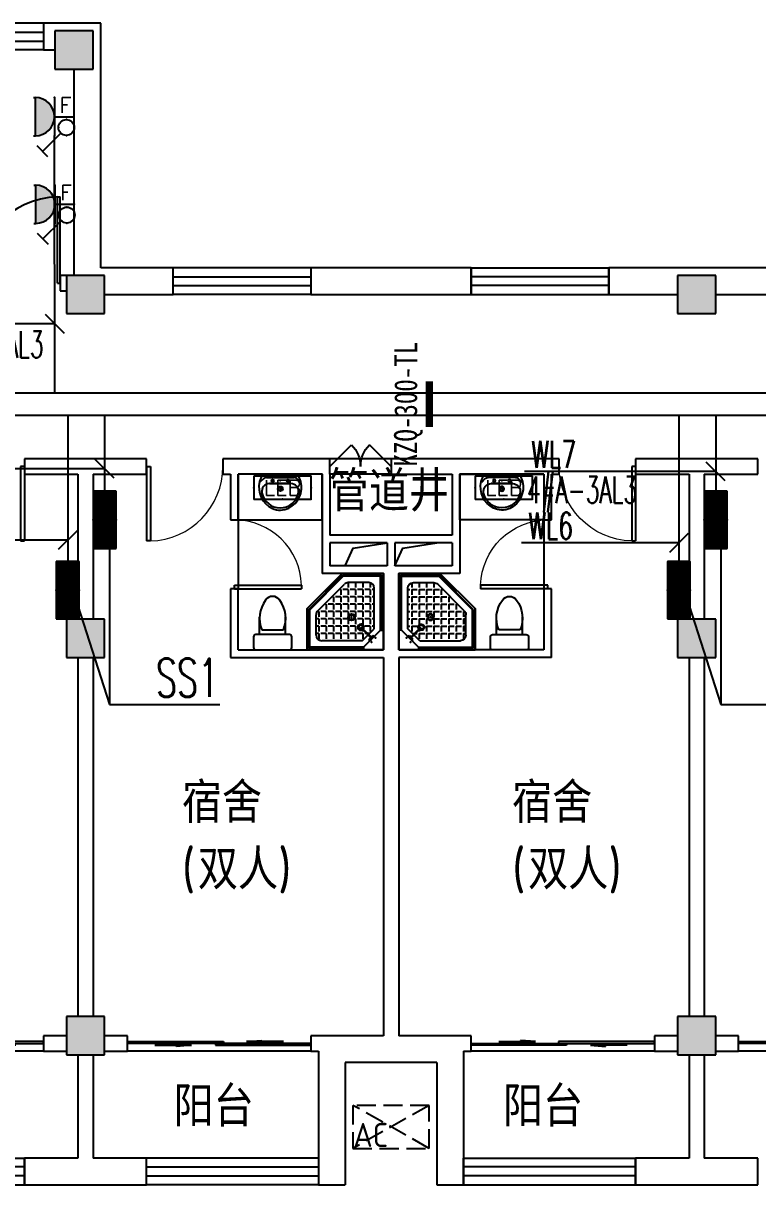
# Model space of a CAD drawing. Extents: x 1725663 to 4653551, y -550461 to 248782.
# Drawn here: x 2075735 to 2085350, y -387154 to -371954 of the extents above; entities that cross this region are included whole.
import ezdxf
from ezdxf.enums import TextEntityAlignment as Align

# ---------------------------------------------------------------- set-up
doc = ezdxf.new("R2010")
doc.units = 0
doc.header["$LTSCALE"] = 1000
doc.linetypes.add('DASH', pattern=[0.35, 0.25, -0.1])
for name, color, linetype in [('0-底图', 7, 'Continuous'), ('CABLETRAY', 4, 'Continuous'), ('CLAYER', 7, 'Continuous'), ('COLUMN', 255, 'Continuous'), ('DIM-照明', 3, 'Continuous'), ('DIM-箱柜', 7, 'Continuous'), ('DOOR_FIRE', 4, 'Continuous'), ('EQUIP-插座', 3, 'Continuous'), ('EQUIP-照明', 3, 'Continuous'), ('EQUIP-箱柜', 3, 'Continuous'), ('PUB_HATCH', 8, 'Continuous'), ('PUB_TEXT', 7, 'Continuous'), ('TEL_TEXT', 7, 'Continuous'), ('WALL', 2, 'Continuous'), ('WINDOW', 4, 'Continuous'), ('WIRE-照明', 6, 'Continuous'), ('抗震支吊架', 2, 'Continuous'), ('洁具', 213, 'Continuous'), ('空调外机', 211, 'Continuous')]:
    doc.layers.add(name, color=color, linetype=linetype)
doc.styles.add('_TEL_DIM', font='SIMPLEX', dxfattribs={"width": 0.8, "height": 3.5, "bigfont": 'HZTXT'})
doc.styles.add('kzcad', font='', dxfattribs={"width": 0.8})
doc.styles.get("Standard").update_dxf_attribs({"font": 'geniso.shx', "bigfont": 'hztxt.shx'})
doc.styles.get('kzcad').set_extended_font_data('SimSun')

# ---------------------------------------------------------------- blocks, each defined once
blk = doc.blocks.new('*X490')
at = {"color": 0}
for p, q in [((-250, 33), (-83, 200)), ((-250, 68), (-118, 200)), ((-250, 104), (-154, 200)), ((-250, 139), (-189, 200)), ((-250, 174), (-224, 200)), ((-247, 0), (-47, 200)), ((-212, 0), (-12, 200)), ((-177, 0), (23, 200)), ((-141, 0), (59, 200)), ((-106, 0), (94, 200)), ((-71, 0), (129, 200)), ((-35, 0), (165, 200)), ((0, 0), (200, 200)), ((35, 0), (235, 200)), ((71, 0), (250, 179)), ((106, 0), (250, 144)), ((141, 0), (250, 109)), ((177, 0), (250, 73)), ((212, 0), (250, 38)), ((247, 0), (250, 3))]:
    blk.add_line(p, q, dxfattribs=at)
blk = doc.blocks.new('$equip$00002943')
for p, q in [((-0.75, 0.6), (-0.75, 0)), ((0.75, 0.6), (-0.75, 0.6)), ((0.75, 0), (0.75, 0.6)), ((-0.75, 0), (0.75, 0))]:
    blk.add_line(p, q)
for points, const_width in [([(-0.75, 0.6), (-0.75, 0), (0.75, 0), (0.75, 0.6), (-0.75, 0.6), (-0.75, 0)], 0.02), ([(-0.75, 0.3), (0.75, 0.3)], 0.6)]:
    blk.add_lwpolyline(points, dxfattribs=dict(const_width=const_width))
for p in [(0, 0.6), (-0.75, 0.3), (0, 0), (0.75, 0.3)]:
    blk.add_point(p)
at = {"xscale": 0.00300000000061118, "yscale": 0.00300000000061118, "zscale": 0.00300000000061118}
blk.add_blockref('*X490', (0, 0), dxfattribs=at)
at = {"color": 7, "style": '_TEL_DIM', "flags": 1}
for tag in ['A', 'REMARK']:
    blk.add_attdef(tag, text='', height=0.00002, dxfattribs=at).set_placement((0, 0), align=Align.MIDDLE_CENTER)
blk = doc.blocks.new('$equip$00001764')
for p, q in [((-0.5, 1.05), (-0.5, 1)), ((-0.5, 1), (0.5, 1)), ((0.5, 1.05), (0.5, 1)), ((0.5, 0.5), (-0.5, 0.5)), ((0, 0.5), (0, 0))]:
    blk.add_line(p, q)
blk.add_arc((0, 1), 0.5, 180, 0)
for p in [(-0.5, 0.5), (0.5, 0.5), (0, 0)]:
    blk.add_point(p)
for points in [[(0.433, 0.75), (-0.433, 0.75), (0.5, 1), (-0.5, 1)], [(0.25, 0.567), (-0.25, 0.567), (0.433, 0.75), (-0.433, 0.75)], [(0, 0.5), (0, 0.5), (0.25, 0.567), (-0.25, 0.567)]]:
    blk.add_solid(points)
at = {"color": 7, "style": '_TEL_DIM'}
blk.add_attdef('$TEXT$', text='', height=0.4, dxfattribs=at).set_placement((0.303, 0.211), align=Align.MIDDLE_CENTER)
at = {"color": 7, "style": '_TEL_DIM', "flags": 1}
blk.add_attdef('A', text='', height=0.00002, dxfattribs=at).set_placement((0, 0), align=Align.MIDDLE_CENTER)
blk = doc.blocks.new('$equip$00002327')
for p, q in [((0.484, 0.975), (0.766, 0.692)), ((0.147, 0.356), (0.625, 0.833))]:
    blk.add_line(p, q)
blk.add_circle((0, 0.208), 0.208)
for p in [(0, 0.417), (-0.208, 0.208), (0, 0), (0.208, 0.208)]:
    blk.add_point(p)
at = {"color": 7, "flags": 1}
blk.add_attdef('A', text='', height=0.00002, dxfattribs=at).set_placement((0, 0), align=Align.MIDDLE_CENTER)
blk = doc.blocks.new('$equip$00002908')
for p, q in [((0.75, 0.6), (-0.75, 0.6)), ((-0.75, 0.6), (-0.75, 0)), ((0.75, 0), (0.75, 0.6)), ((-0.75, 0), (0.75, 0))]:
    blk.add_line(p, q)
at = {"const_width": 0.04}
blk.add_lwpolyline([(-0.75, 0.6), (-0.75, 0), (0.75, 0), (0.75, 0.6), (-0.75, 0.6), (-0.75, 0)], dxfattribs=at)
for p in [(0, 0.6), (-0.75, 0.3), (0, 0), (0.75, 0.3)]:
    blk.add_point(p)
at = {"color": 7, "style": '_TEL_DIM'}
blk.add_attdef('$TEXT$', text='', height=0.4, dxfattribs=at).set_placement((0, 0.3), align=Align.MIDDLE_CENTER)
at = {"color": 7, "style": '_TEL_DIM', "flags": 1}
for tag in ['A', 'REMARK']:
    blk.add_attdef(tag, text='', height=0.00002, dxfattribs=at).set_placement((0, 0), align=Align.MIDDLE_CENTER)
blk = doc.blocks.new('1F平面-CAD导入_dwg_Drawing4_t3_dwg_$plan$00001613-474159-1F-927810-1F')
at = {"layer": '洁具'}
for p, q in [((-200, 170), (-430, 170)), ((-30, 250), (-170, 250)), ((-260, -140), (-260, 140)), ((-200, -170), (-200, -220)), ((-170, -250), (-30, -250))]:
    blk.add_line(p, q, dxfattribs=at)
for points in [[(-200, 220), (-200, 170), (-200, -170), (-430, -170)], [(0, -220), (0, 220)]]:
    blk.add_lwpolyline(points, dxfattribs=at)
for centre, radius, start, end in [((-413, -227), 398, 67.4505, 126.6381), ((-170, 220), 30, 90, 180), ((-30, 220), 30, 0, 90), ((-590, 0), 110, 123.4509, 236.5491), ((-413, 227), 398, 233.3619, 292.5495), ((-170, -220), 30, 180, 270), ((-30, -220), 30, 270, 0)]:
    blk.add_arc(centre, radius, start, end, dxfattribs=at)
blk = doc.blocks.new('$lvtry$00000169')
at = {"color": 0}
for p, q in [((259, -36), (259, 0)), ((259, -36), (36, -259)), ((276, -120), (120, -276)), ((144, -151), (291, -298)), ((151, -144), (298, -291)), ((259, -24), (976, -24)), ((259, -36), (964, -36)), ((270, -213), (270, -143)), ((276, -120), (808, -120)), ((366, -213), (366, -143)), ((462, -213), (462, -143)), ((558, -213), (558, -143)), ((655, -213), (655, -143)), ((751, -213), (751, -143)), ((847, -213), (847, -143)), ((964, -36), (976, -24)), ((964, -36), (964, -525)), ((976, -24), (976, -530)), ((36, -259), (0, -259)), ((24, -259), (24, -976)), ((36, -259), (36, -964)), ((120, -276), (120, -808)), ((173, -309), (173, -239)), ((183, -213), (205, -213)), ((220, -213), (243, -213)), ((270, -213), (340, -213)), ((270, -263), (270, -239)), ((366, -213), (436, -213)), ((366, -309), (366, -239)), ((462, -213), (532, -213)), ((462, -309), (462, -239)), ((558, -213), (628, -213)), ((558, -309), (558, -239)), ((655, -213), (725, -213)), ((655, -309), (655, -239)), ((751, -213), (821, -213)), ((751, -309), (751, -239)), ((847, -213), (880, -213)), ((847, -309), (847, -239)), ((880, -192), (880, -460)), ((120, -309), (147, -309)), ((120, -405), (147, -405)), ((173, -309), (243, -309)), ((173, -405), (173, -335)), ((173, -405), (243, -405)), ((173, -501), (173, -431)), ((270, -405), (270, -335)), ((270, -405), (340, -405)), ((270, -501), (270, -431)), ((334, -309), (340, -309)), ((366, -309), (436, -309)), ((366, -405), (366, -335)), ((366, -405), (379, -405)), ((366, -501), (366, -431)), ((462, -309), (532, -309)), ((462, -405), (462, -335)), ((462, -405), (532, -405)), ((462, -501), (462, -431)), ((558, -309), (628, -309)), ((558, -405), (558, -335)), ((558, -405), (628, -405)), ((558, -501), (558, -431)), ((655, -309), (725, -309)), ((655, -405), (655, -335)), ((655, -405), (725, -405)), ((655, -501), (655, -431)), ((751, -309), (821, -309)), ((751, -405), (751, -335)), ((751, -405), (821, -405)), ((751, -501), (751, -431)), ((847, -309), (880, -309)), ((847, -405), (847, -335)), ((847, -405), (880, -405)), ((847, -501), (847, -431)), ((120, -501), (147, -501)), ((120, -598), (147, -598)), ((173, -501), (243, -501)), ((173, -598), (173, -528)), ((173, -598), (243, -598)), ((270, -501), (340, -501)), ((270, -598), (270, -528)), ((270, -598), (340, -598)), ((366, -501), (436, -501)), ((366, -598), (366, -528)), ((366, -598), (436, -598)), ((462, -501), (532, -501)), ((462, -598), (462, -528)), ((462, -598), (532, -598)), ((859, -511), (511, -859)), ((964, -525), (525, -964)), ((976, -530), (530, -976)), ((558, -501), (628, -501)), ((558, -598), (558, -528)), ((558, -598), (628, -598)), ((655, -501), (725, -501)), ((655, -598), (655, -528)), ((655, -598), (725, -598)), ((751, -501), (821, -501)), ((751, -598), (751, -528)), ((751, -598), (773, -598)), ((847, -501), (867, -501)), ((964, -525), (976, -530)), ((120, -694), (147, -694)), ((173, -694), (173, -624)), ((173, -694), (243, -694)), ((173, -790), (173, -720)), ((270, -694), (270, -624)), ((270, -694), (340, -694)), ((270, -790), (270, -720)), ((366, -694), (366, -624)), ((366, -694), (436, -694)), ((366, -790), (366, -720)), ((462, -694), (462, -624)), ((462, -694), (532, -694)), ((462, -790), (462, -720)), ((558, -694), (558, -624)), ((558, -694), (628, -694)), ((558, -790), (558, -720)), ((655, -694), (655, -624)), ((655, -694), (676, -694)), ((120, -790), (147, -790)), ((173, -790), (243, -790)), ((173, -878), (173, -816)), ((192, -880), (460, -880)), ((270, -790), (340, -790)), ((270, -880), (270, -816)), ((366, -790), (436, -790)), ((366, -880), (366, -816)), ((462, -790), (532, -790)), ((462, -880), (462, -816)), ((558, -790), (580, -790)), ((36, -964), (24, -976)), ((24, -976), (530, -976)), ((36, -964), (525, -964)), ((525, -964), (530, -976))]:
    blk.add_line(p, q, dxfattribs=at)
blk.add_lwpolyline([(0, 0), (0, -1000), (540, -1000), (1000, -540), (1000, 0)], close=True)
for points in [[(0, 0), (0, -1000)], [(0, 0), (1000, 0)], [(1000, 0), (1000, -540)], [(190, -136), (178, -148), (162, -132), (174, -121)], [(136, -190), (148, -178), (132, -162), (121, -174)], [(1000, -540), (540, -1000)], [(0, -1000), (540, -1000)]]:
    blk.add_lwpolyline(points, close=True, dxfattribs=at)
for radius in [43.8, 31.1]:
    blk.add_circle((416, -428), radius, dxfattribs=at)
for centre, radius, start, end in [((808, -192), 72, 0, 90), ((296, -296), 40.6, 142.583, 128.4197), ((296, -296), 28.6, 145.828, 125.6599), ((808, -460), 72, 315, 0), ((192, -808), 72, 180, 270), ((460, -808), 72, 270, 315)]:
    blk.add_arc(centre, radius, start, end, dxfattribs=at)
for p in [(156, -102, 0), (103, -156, 0), (416, -428, 0)]:
    blk.add_point(p, dxfattribs=at)
blk = doc.blocks.new('$lvtry$00000178')
at = {"color": 0}
for p, q in [((-238, 0), (238, 0)), ((-214, -36), (-272, -91)), ((-180, -23), (180, -23)), ((-142, -105), (140, -105)), ((140, -105), (-142, -105)), ((216, -37), (268, -91))]:
    blk.add_line(p, q, dxfattribs=at)
blk.add_lwpolyline([(-104, -430, 0.224698), (110, -425, 0.348046), (269, -79), (239, 0), (-241, 0), (-271, -79, 0.356844)], format="xyb", close=True, dxfattribs=at)
for centre, radius in [((-100, -65), 16.3), ((1, -172), 31.6), ((100, -65), 16.3)]:
    blk.add_circle(centre, radius, dxfattribs=at)
at = {"color": 0, "lineweight": 13}
blk.add_circle((1, -172), 23, dxfattribs=at)
at = {"color": 0}
for centre, radius, start, end in [((-142, -205), 100, 90, 190.5602), ((-180, -73), 50, 90, 133.181), ((140, -205), 100, 349.4398, 90), ((180, -73), 50, 44.5607, 90), ((-1, -179), 243, 190.5602, 349.4398)]:
    blk.add_arc(centre, radius, start, end, dxfattribs=at)
for p in [(0, -65), (1, -172)]:
    blk.add_point(p, dxfattribs=at)
blk = doc.blocks.new('A$C70365C93')
at = {"layer": '洁具'}
blk.add_lwpolyline([(-1900, 2300), (-1900, 1700), (-800, 1700), (-800, 2300)], close=True, dxfattribs=at)
blk.add_blockref('$lvtry$00000178', (-1350, 2280), dxfattribs=at)
at = {"layer": '洁具', "rotation": 180}
blk.add_blockref('$lvtry$00000169', (0, 0), dxfattribs=at)
at = {"layer": '洁具', "extrusion": (0, 0, -1), "xscale": -1, "zscale": -1, "rotation": 90}
blk.add_blockref('1F平面-CAD导入_dwg_Drawing4_t3_dwg_$plan$00001613-474159-1F-927810-1F', (1450, 0), dxfattribs=at)
blk = doc.blocks.new('A$Cf5a72a1b')
at = {"layer": '空调外机', "linetype": 'DASH'}
for p, q in [((1000, 563), (0, 0)), ((1000, 0), (0, 563))]:
    blk.add_line(p, q, dxfattribs=at)
blk.add_lwpolyline([(1000, 563), (0, 563), (0, 0), (1000, 0)], close=True, dxfattribs=at)
at = {"layer": 'PUB_TEXT'}
blk.add_text('AC', height=315, dxfattribs=at).set_placement((5, 18))
blk = doc.blocks.new('$DorLib2D$00000131')
at = {"color": 0, "linetype": 'Continuous'}
for p, q in [((0.15, 0.125), (0.2319, 0.1973)), ((0.2319, 0.1973), (0.2319, 0.125)), ((-0.5, 0.125), (-0.5, 0)), ((0.0192, 0.125), (-0.5, 0.125)), ((0.0192, 0), (0.0192, 0.125)), ((0.35, 0.125), (0.15, 0.125)), ((-0.5, 0), (0.0192, 0)), ((-0.024, 0), (0.5, 0)), ((-0.024, -0.125), (-0.024, 0)), ((0.5, 0), (0.5, -0.125)), ((-0.35, -0.125), (-0.15, -0.125)), ((-0.2319, -0.1973), (-0.2319, -0.125)), ((-0.15, -0.125), (-0.2319, -0.1973)), ((0.5, -0.125), (-0.024, -0.125))]:
    blk.add_line(p, q, dxfattribs=at)
blk = doc.blocks.new('$WINLIB2D$00000001')
at = {"color": 0}
for points in [[(-0.5, 0.5), (-0.5, -0.5)], [(-0.5, 0.5), (0.5, 0.5)], [(0.5, -0.5), (0.5, 0.5)], [(0.5, 0.1667), (-0.5, 0.1667)], [(0.5, -0.1667), (-0.5, -0.1667)], [(-0.5, -0.5), (0.5, -0.5)]]:
    blk.add_lwpolyline(points, dxfattribs=at)
blk = doc.blocks.new('$DorLib2D$00000225')
at = {"color": 0}
for p, q in [((0.475, -0.001), (0.475, 0.752)), ((0.475, 0.752), (0.5, 0.752)), ((0.5, -0.001), (0.5, 0.752)), ((-0.5, 0), (-0.5, 0.252)), ((-0.475, 0.252), (-0.5, 0.252)), ((-0.475, 0), (-0.475, 0.252)), ((-0.475, 0), (-0.5, 0)), ((0.475, -0.001), (0.5, -0.001))]:
    blk.add_line(p, q, dxfattribs=at)
for centre, radius, start, end in [((0.505, -0.002), 0.755, 92.2493, 179.7238), ((-0.501, 0.003), 0.251, 359.7899, 84.0974)]:
    blk.add_arc(centre, radius, start, end, dxfattribs=at)
blk = doc.blocks.new('$DorLib2D$00000116')
at = {"color": 0}
for p, q in [((-0.5, 0), (-0.146, 0.354)), ((0.5, 0), (0.146, 0.354))]:
    blk.add_line(p, q, dxfattribs=at)
for centre, start, end in [((-0.5, 0), 0, 45), ((0.5, 0), 135, 180)]:
    blk.add_arc(centre, 0.5, start, end, dxfattribs=at)
blk = doc.blocks.new('$DorLib2D$00000001')
for p, q in [((0.45, 0.975), (0.5, 0.975)), ((0.45, 0), (0.45, 0.975)), ((0.5, 0), (0.5, 0.975)), ((0.5, 0), (0.45, 0))]:
    blk.add_line(p, q)
at = {"lineweight": 13}
blk.add_arc((0.475, 0), 0.975, 91.4693, 180, dxfattribs=at)
blk = doc.blocks.new('ugjhk')
at = {"layer": 'PUB_HATCH'}
for points in [[(1512907, -290920.8), (1512907, -291420.8), (1513407, -291420.8), (1513407, -290920.8)], [(1513057, -294620.8), (1513557, -294620.8), (1513557, -294120.8), (1513057, -294120.8)], [(1521057, -294620.8), (1521557, -294620.8), (1521557, -294120.8), (1521057, -294120.8)], [(1513057, -299120.8), (1513557, -299120.8), (1513557, -298620.8), (1513057, -298620.8)], [(1521057, -299120.8), (1521557, -299120.8), (1521557, -298620.8), (1521057, -298620.8)], [(1513057, -304320.8), (1513557, -304320.8), (1513557, -303820.8), (1513057, -303820.8)], [(1521057, -304320.8), (1521557, -304320.8), (1521557, -303820.8), (1521057, -303820.8)]]:
    blk.add_hatch(color=256, dxfattribs=at).paths.add_polyline_path(points)
for points in [[(1516707, -297920.8), (1516810.6, -297690.5), (1517257, -297620.8)], [(1517357, -297920.8), (1517460.6, -297690.5), (1517907, -297620.8)]]:
    blk.add_lwpolyline(points)
at = {"layer": 'COLUMN'}
for p, q in [((1512907, -290920.8), (1512907, -291420.8)), ((1513407, -290920.8), (1512907, -290920.8)), ((1513407, -291420.8), (1513407, -290920.8)), ((1512907, -291420.8), (1513407, -291420.8)), ((1513557, -294120.8), (1513057, -294120.8)), ((1513057, -294120.8), (1513057, -294620.8)), ((1513557, -294620.8), (1513557, -294120.8)), ((1521557, -294120.8), (1521057, -294120.8)), ((1521057, -294120.8), (1521057, -294620.8)), ((1521557, -294620.8), (1521557, -294120.8)), ((1513057, -294620.8), (1513557, -294620.8)), ((1521057, -294620.8), (1521557, -294620.8)), ((1513557, -298620.8), (1513057, -298620.8)), ((1513057, -298620.8), (1513057, -299120.8)), ((1513557, -299120.8), (1513557, -298620.8)), ((1521557, -298620.8), (1521057, -298620.8)), ((1521057, -298620.8), (1521057, -299120.8)), ((1521557, -299120.8), (1521557, -298620.8)), ((1513057, -299120.8), (1513557, -299120.8)), ((1521057, -299120.8), (1521557, -299120.8)), ((1513557, -303820.8), (1513057, -303820.8)), ((1513057, -303820.8), (1513057, -304320.8)), ((1513557, -304320.8), (1513557, -303820.8)), ((1521557, -303820.8), (1521057, -303820.8)), ((1521057, -303820.8), (1521057, -304320.8)), ((1521557, -304320.8), (1521557, -303820.8)), ((1513057, -304320.8), (1513557, -304320.8)), ((1521057, -304320.8), (1521557, -304320.8))]:
    blk.add_line(p, q, dxfattribs=at)
at = {"layer": 'DOOR_FIRE'}
for p, q in [((1517307, -296520.8), (1516507, -296520.8)), ((1517307, -296720.8), (1516507, -296720.8))]:
    blk.add_line(p, q, dxfattribs=at)
at = {"layer": 'WALL'}
for p, q in [((1513507, -290820.8), (1512757, -290820.8)), ((1512757, -290820.8), (1512757, -291170.8)), ((1513507, -294020.8), (1513507, -290820.8)), ((1512757, -291170.8), (1512907, -291170.8)), ((1513157, -294120.8), (1513157, -291420.8)), ((1514457, -294020.8), (1513507, -294020.8)), ((1514457, -294370.8), (1514457, -294020.8)), ((1518357, -294020.8), (1516257, -294020.8)), ((1516257, -294020.8), (1516257, -294370.8)), ((1518357, -294370.8), (1518357, -294020.8)), ((1521307, -294020.8), (1520157, -294020.8)), ((1520157, -294020.8), (1520157, -294370.8)), ((1522457, -294020.8), (1521307, -294020.8)), ((1513057, -294120.8), (1512977, -294120.8)), ((1512977, -294120.8), (1512977, -294320.8)), ((1512977, -294320.8), (1513057, -294320.8)), ((1513557, -294370.8), (1514457, -294370.8)), ((1516257, -294370.8), (1518357, -294370.8)), ((1520157, -294370.8), (1521057, -294370.8)), ((1521557, -294370.8), (1522457, -294370.8)), ((1513307, -296520.8), (1512507, -296520.8)), ((1512507, -296520.8), (1512507, -296720.8)), ((1514107, -296520.8), (1513307, -296520.8)), ((1514107, -296720.8), (1514107, -296520.8)), ((1515207, -296520.8), (1515107, -296520.8)), ((1515107, -296520.8), (1515107, -296720.8)), ((1516407, -296520.8), (1515207, -296520.8)), ((1516507, -296520.8), (1516407, -296520.8)), ((1516507, -296720.8), (1516507, -296520.8)), ((1518207, -296520.8), (1517307, -296520.8)), ((1517307, -296520.8), (1517307, -296720.8)), ((1519407, -296520.8), (1518207, -296520.8)), ((1519507, -296520.8), (1519407, -296520.8)), ((1519507, -296720.8), (1519507, -296520.8)), ((1521307, -296520.8), (1520507, -296520.8)), ((1520507, -296520.8), (1520507, -296720.8)), ((1522107, -296520.8), (1521307, -296520.8)), ((1522107, -296720.8), (1522107, -296520.8)), ((1512507, -296720.8), (1513207, -296720.8)), ((1513207, -296720.8), (1513207, -298620.8)), ((1513407, -296720.8), (1513407, -298620.8)), ((1513407, -296720.8), (1514107, -296720.8)), ((1515107, -296720.8), (1515207, -296720.8)), ((1515207, -296720.8), (1515207, -297320.8)), ((1516407, -296720.8), (1515307, -296720.8)), ((1515307, -297320.8), (1515307, -296720.8)), ((1516407, -296720.8), (1516407, -297520.8)), ((1516507, -296720.8), (1516507, -297520.8)), ((1517307, -296720.8), (1518107, -296720.8)), ((1518107, -296720.8), (1518107, -297520.8)), ((1519307, -296720.8), (1518207, -296720.8)), ((1518207, -296720.8), (1518207, -297520.8)), ((1519307, -296720.8), (1519307, -297320.8)), ((1519407, -297320.8), (1519407, -296720.8)), ((1519407, -296720.8), (1519507, -296720.8)), ((1520507, -296720.8), (1521207, -296720.8)), ((1521207, -296720.8), (1521207, -298620.8)), ((1521407, -296720.8), (1521407, -298620.8)), ((1521407, -296720.8), (1522107, -296720.8)), ((1515207, -297320.8), (1515307, -297320.8)), ((1519307, -297320.8), (1519407, -297320.8)), ((1516407, -297520.8), (1516407, -298020.8)), ((1517307, -297520.8), (1516507, -297520.8)), ((1518107, -297520.8), (1517307, -297520.8)), ((1518207, -297520.8), (1518207, -298020.8)), ((1517257, -297620.8), (1516507, -297620.8)), ((1516507, -297620.8), (1516507, -297920.8)), ((1517257, -297620.8), (1517257, -297920.8)), ((1518107, -297620.8), (1517357, -297620.8)), ((1517357, -297620.8), (1517357, -297920.8)), ((1518107, -297620.8), (1518107, -297920.8)), ((1517207, -298020.8), (1516407, -298020.8)), ((1517257, -297920.8), (1516507, -297920.8)), ((1517207, -298020.8), (1517207, -299020.8)), ((1518107, -297920.8), (1517357, -297920.8)), ((1517407, -298020.8), (1517407, -299020.8)), ((1518207, -298020.8), (1517407, -298020.8)), ((1515307, -298220.8), (1515207, -298220.8)), ((1515207, -298220.8), (1515207, -299120.8)), ((1515307, -299020.8), (1515307, -298220.8)), ((1519407, -298220.8), (1519307, -298220.8)), ((1519307, -298220.8), (1519307, -299020.8)), ((1519407, -299120.8), (1519407, -298220.8)), ((1513207, -299120.8), (1513207, -303820.8)), ((1513407, -299120.8), (1513407, -303820.8)), ((1515207, -299120.8), (1517207, -299120.8)), ((1515307, -299020.8), (1517207, -299020.8)), ((1517207, -299120.8), (1517207, -304070.8)), ((1519307, -299020.8), (1517407, -299020.8)), ((1519407, -299120.8), (1517407, -299120.8)), ((1517407, -299120.8), (1517407, -304070.8)), ((1521207, -299120.8), (1521207, -303820.8)), ((1521407, -299120.8), (1521407, -303820.8)), ((1513057, -304070.8), (1512757, -304070.8)), ((1512757, -304070.8), (1512757, -304270.8)), ((1513857, -304070.8), (1513557, -304070.8)), ((1513857, -304270.8), (1513857, -304070.8)), ((1516607, -304070.8), (1516257, -304070.8)), ((1516257, -304070.8), (1516257, -304270.8)), ((1517207, -304070.8), (1516607, -304070.8)), ((1518007, -304070.8), (1517407, -304070.8)), ((1518357, -304070.8), (1518007, -304070.8)), ((1518357, -304270.8), (1518357, -304070.8)), ((1521057, -304070.8), (1520757, -304070.8)), ((1520757, -304070.8), (1520757, -304270.8)), ((1521857, -304070.8), (1521557, -304070.8)), ((1521857, -304270.8), (1521857, -304070.8)), ((1512757, -304270.8), (1513057, -304270.8)), ((1513557, -304270.8), (1513857, -304270.8)), ((1516257, -304270.8), (1516357, -304270.8)), ((1516357, -304270.8), (1516357, -305670.8)), ((1518257, -304270.8), (1518257, -305670.8)), ((1518257, -304270.8), (1518357, -304270.8)), ((1520757, -304270.8), (1521057, -304270.8)), ((1521557, -304270.8), (1521857, -304270.8)), ((1513207, -304320.8), (1513207, -305670.8)), ((1513407, -304320.8), (1513407, -305670.8)), ((1516707, -304420.8), (1516707, -306020.8)), ((1517307, -304420.8), (1516707, -304420.8)), ((1517907, -304420.8), (1517307, -304420.8)), ((1517907, -304420.8), (1517907, -306020.8)), ((1521207, -304320.8), (1521207, -305670.8)), ((1521407, -304320.8), (1521407, -305670.8)), ((1513207, -305670.8), (1512507, -305670.8)), ((1512507, -305670.8), (1512507, -306020.8)), ((1514107, -305670.8), (1513407, -305670.8)), ((1514107, -306020.8), (1514107, -305670.8)), ((1516357, -305670.8), (1516357, -306020.8)), ((1518257, -306020.8), (1518257, -305670.8)), ((1521207, -305670.8), (1520507, -305670.8)), ((1520507, -305670.8), (1520507, -306020.8)), ((1522107, -305670.8), (1521407, -305670.8)), ((1522107, -306020.8), (1522107, -305670.8)), ((1512507, -306020.8), (1513307, -306020.8)), ((1513307, -306020.8), (1514107, -306020.8)), ((1516357, -306020.8), (1516707, -306020.8)), ((1517907, -306020.8), (1518257, -306020.8)), ((1520507, -306020.8), (1521307, -306020.8)), ((1521307, -306020.8), (1522107, -306020.8))]:
    blk.add_line(p, q, dxfattribs=at)
at = {"layer": 'WINDOW'}
for p, q in [((1515307, -297320.8), (1515307, -298220.8)), ((1519307, -297320.8), (1519307, -298220.8)), ((1512757, -304270.8), (1510357, -304270.8)), ((1516257, -304270.8), (1513857, -304270.8)), ((1520757, -304270.8), (1518357, -304270.8)), ((1524257, -304270.8), (1521857, -304270.8))]:
    blk.add_line(p, q, dxfattribs=at)
for name, p in [('A$C70365C93', (1517207, -299020.8)), ('A$Cf5a72a1b', (1516807.5, -305544.3))]:
    blk.add_blockref(name, p)
at = {"xscale": -1, "rotation": 359.9999999999999}
blk.add_blockref('A$C70365C93', (1517407, -299020.8), dxfattribs=at)
at = {"layer": 'DOOR_FIRE', "zscale": 200}
for name, p, xscale, yscale, rotation in [('$DorLib2D$00000225', (1512227, -294220.8), -1500, -1500, 180), ('$DorLib2D$00000116', (1516907, -296620.8), 800, -800, 179.9999999994664)]:
    blk.add_blockref(name, p, dxfattribs=dict(at, xscale=xscale, yscale=yscale, rotation=rotation))
at = {"layer": 'WINDOW'}
for name, p, xscale, yscale, zscale, rotation in [('$WINLIB2D$00000001', (1512057, -290995.8), 1400, -350, 1400, 180), ('$DorLib2D$00000001', (1515257, -297770.8), 900, 900, 900, 269.9999999994664), ('$DorLib2D$00000001', (1519357, -297770.8), 900, -900, 900, 269.9999999994664), ('$DorLib2D$00000131', (1511557, -304170.8), -2400, 200, -2400, 180), ('$DorLib2D$00000131', (1515057, -304170.8), 2400, 200, 2400, 180), ('$DorLib2D$00000131', (1519557, -304170.8), -2400, 200, -2400, 180), ('$DorLib2D$00000131', (1523057, -304170.8), 2400, 200, 2400, 180), ('$WINLIB2D$00000001', (1511382, -305845.8), -2249.999999993481, -350, -2249.999999993481, 180), ('$WINLIB2D$00000001', (1515232, -305845.8), 2249.999999993481, -350, 2249.999999993481, 179.999999999999), ('$WINLIB2D$00000001', (1519382, -305845.8), -2249.999999993481, -350, -2249.999999993481, 180)]:
    blk.add_blockref(name, p, dxfattribs=dict(at, xscale=xscale, yscale=yscale, zscale=zscale, rotation=rotation))
for name, p, xscale, yscale, zscale in [('$WINLIB2D$00000001', (1515357, -294195.8), -1800, 350, -1800), ('$WINLIB2D$00000001', (1519257, -294195.8), 1800, 350, 1800), ('$DorLib2D$00000001', (1512007, -296620.8), 1000, -1000, 1000), ('$DorLib2D$00000001', (1514607, -296620.8), -1000, -1000, -1000), ('$DorLib2D$00000001', (1520007, -296620.8), 1000, -1000, 1000)]:
    blk.add_blockref(name, p, dxfattribs=dict(at, xscale=xscale, yscale=yscale, zscale=zscale))
at = {"layer": 'CLAYER'}
blk.add_text('管道井', height=525, dxfattribs=at).set_placement((1516492.3, -297207.8))
at = {"layer": 'PUB_TEXT'}
for s, p in [('宿舍', (1514568.4, -301284.6)), ('宿舍', (1518890.6, -301284.6)), ('(', (1514568.4, -302156.7)), ('双人', (1514778.4, -302156.7)), (')', (1515828.4, -302156.7)), ('(', (1518890.6, -302156.7)), ('双人', (1519100.6, -302156.7)), (')', (1520150.6, -302156.7)), ('阳台', (1514460.7, -305258.9)), ('阳台', (1518771.3, -305258.9))]:
    blk.add_text(s, height=525, dxfattribs=at).set_placement(p)

msp = doc.modelspace()

# ---------------------------------------------------------------- linework, layer by layer
at = {"layer": 'CABLETRAY'}
for p, q in [((2069790, -376789), (2156280, -376789)), ((2069790, -376789), (2148400, -376789)), ((2156280, -377089), (2069790, -377089)), ((2148400, -377089), (2069790, -377089))]:
    msp.add_line(p, q, dxfattribs=at)
at = {"layer": 'DIM-照明'}
for p, q in [((2076274, -376013), (2076026, -375765)), ((2076274, -376013), (2076026, -375765)), ((2076924, -377909), (2076676, -377662)), ((2076924, -377909), (2076676, -377662)), ((2084924, -377944), (2084676, -377697)), ((2084924, -377944), (2084676, -377697)), ((2076441, -378595), (2076193, -378842)), ((2076441, -378595), (2076193, -378842)), ((2084441, -378632), (2084193, -378879)), ((2084441, -378632), (2084193, -378879))]:
    msp.add_line(p, q, dxfattribs=at)
for points in [[(2076150, -375889), (2075319, -375889)], [(2076150, -375889), (2075319, -375889)], [(2076800, -377786), (2075006, -377786)], [(2076800, -377786), (2075006, -377786)], [(2083059, -377820), (2082298, -377820)], [(2083059, -377820), (2082298, -377820)], [(2084800, -377820), (2083059, -377820)], [(2084800, -377820), (2083059, -377820)], [(2076317, -378719), (2075124, -378719)], [(2076317, -378719), (2075124, -378719)], [(2083009, -378755), (2082258, -378755)], [(2083009, -378755), (2082258, -378755)], [(2084317, -378755), (2083009, -378755)], [(2084317, -378755), (2083009, -378755)]]:
    msp.add_lwpolyline(points, dxfattribs=at)
at = {"layer": 'DIM-箱柜'}
for p, q in [((2076866, -378828), (2076866, -380869)), ((2076866, -378828), (2076866, -380869)), ((2084866, -378828), (2084866, -380869)), ((2084866, -378828), (2084866, -380869)), ((2076450, -379579), (2076866, -380869)), ((2076450, -379579), (2076866, -380869)), ((2084450, -379579), (2084866, -380869)), ((2084450, -379579), (2084866, -380869)), ((2076866, -380869), (2078309, -380869)), ((2076866, -380869), (2078309, -380869)), ((2084866, -380869), (2086309, -380869)), ((2084866, -380869), (2086309, -380869))]:
    msp.add_line(p, q, dxfattribs=at)
at = {"layer": 'WIRE-照明'}
for p, q in [((2076150, -376789), (2076144, -373427)), ((2076150, -374619), (2076150, -374569)), ((2076317, -377089), (2076317, -378996)), ((2076800, -377089), (2076800, -378078)), ((2084317, -377089), (2084317, -378996)), ((2084800, -377089), (2084800, -378078))]:
    msp.add_line(p, q, dxfattribs=at)
at = {"layer": '抗震支吊架', "color": 2, "const_width": 100}
msp.add_lwpolyline([(2081051, -377239), (2081051, -376639)], dxfattribs=at)

# ---------------------------------------------------------------- block references
at = {"layer": '0-底图'}
msp.add_blockref('ugjhk', (563243, -81133), dxfattribs=at)
at = {"layer": 'EQUIP-插座'}
ref = msp.add_blockref('$equip$00001764', (2076394, -373177), dxfattribs=dict(at, xscale=500, yscale=500, zscale=500, rotation=90))
ref.add_attrib('$TEXT$', 'F', dxfattribs={"layer": '0', "color": 7, "height": 200, "style": '_TEL_DIM'}).set_placement((2076289, -373025), align=Align.MIDDLE_CENTER)
ref = msp.add_blockref('$equip$00001764', (2076400, -374323), dxfattribs=dict(at, xscale=500, yscale=500, zscale=500, rotation=90))
ref.add_attrib('$TEXT$', 'F', dxfattribs={"layer": '0', "color": 7, "height": 200, "style": '_TEL_DIM'}).set_placement((2076295, -374171), align=Align.MIDDLE_CENTER)
at = {"layer": 'EQUIP-照明', "xscale": 500, "yscale": 500, "zscale": 500, "rotation": 180}
for p in [(2076300, -373214), (2076306, -374360)]:
    msp.add_blockref('$equip$00002327', p, dxfattribs=at)
at = {"layer": 'EQUIP-箱柜', "xscale": 500, "yscale": 500, "zscale": 500}
for p, rotation in [((2076650, -378453), 270), ((2084650, -378453), 270), ((2076467, -379371), 90), ((2084467, -379371), 90)]:
    msp.add_blockref('$equip$00002943', p, dxfattribs=dict(at, rotation=rotation))
for p in [(2079131, -378183), (2082028, -378183)]:
    msp.add_blockref('$equip$00002908', p, dxfattribs=at).add_auto_attribs({'$TEXT$': 'LEB'})

# ---------------------------------------------------------------- texts
at = {"layer": 'DIM-照明', "color": 7, "style": '_TEL_DIM', "width": 0.64}
for s, p in [('WL7', (2082385, -377770)), ('WL7', (2082385, -377770)), ('WL6', (2082346, -378705)), ('WL6', (2082346, -378705))]:
    msp.add_text(s, height=350, dxfattribs=at).set_placement(p)
at = {"layer": 'DIM-箱柜', "color": 7, "style": '_TEL_DIM', "width": 0.64}
msp.add_text('SS1', height=500, dxfattribs=at).set_placement((2077474, -380769))
msp.add_text('SS1', height=500, dxfattribs=at).set_placement((2077474, -380769))
at = {"layer": 'TEL_TEXT', "style": '_TEL_DIM', "width": 0.6}
for p in [(2074563, -376333), (2082333, -378234)]:
    msp.add_text('4#A-3AL3', height=350, dxfattribs=at).set_placement(p)
at = {"layer": '抗震支吊架', "color": 2, "style": 'kzcad', "width": 0.8}
msp.add_text('KZQ-300-TL', height=300, rotation=89.8854, dxfattribs=at).set_placement((2080891, -376939), align=Align.CENTER)

doc.saveas('drawing.dxf')
